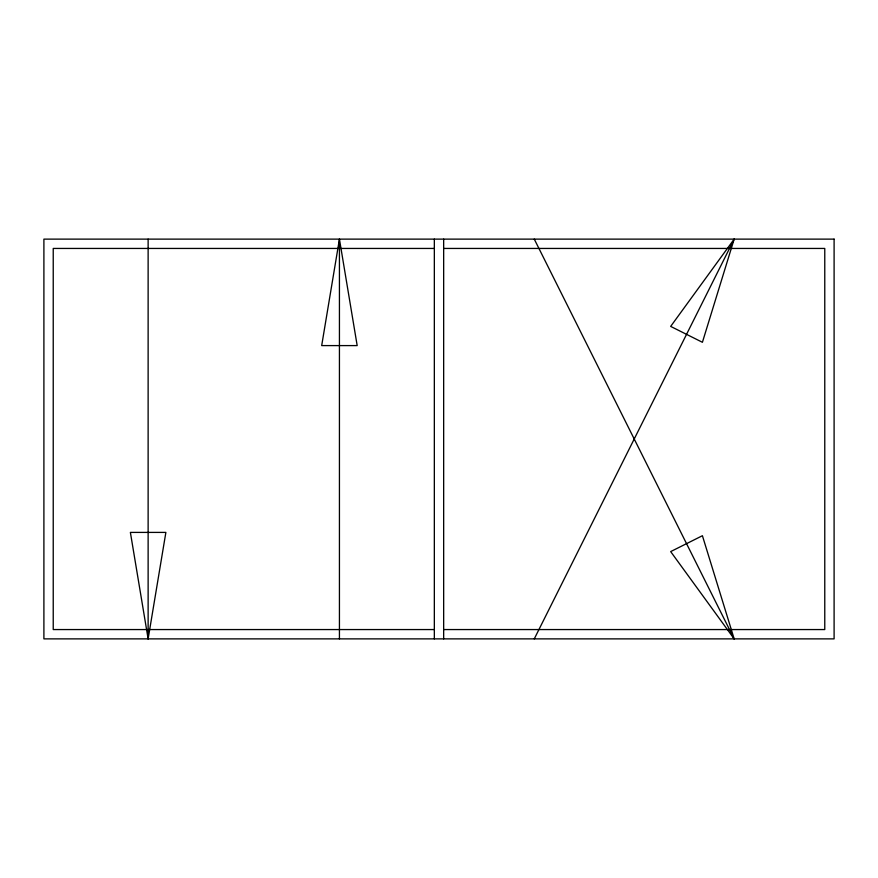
<?xml version="1.0" encoding="UTF-8"?>
<svg xmlns="http://www.w3.org/2000/svg" width="878" height="878" viewBox="0 0 878 878"><rect width="100%" height="100%" fill="white"/><g stroke="black" fill="none" stroke-linecap="round" stroke-linejoin="round"><path stroke-width="1.32" d="M148.13 638.877L165.876 532.408L130.383 532.408L148.13 638.877L148.13 239.123M339.435 239.123L321.688 345.592L357.181 345.592L339.435 239.123L339.435 638.877M734.162 239.123L702.411 342.288L670.671 326.407L734.162 239.123L534.274 638.877M434.336 248.441L53.229 248.441L53.229 629.559L434.336 629.559M443.664 248.441L824.771 248.441L824.771 629.559L443.664 629.559M734.162 638.877L670.671 551.593L702.411 535.712L734.162 638.877L534.274 239.123M443.664 239.123L443.664 638.877M434.336 239.123L434.336 638.877M834.1 239.123L43.9 239.123L43.9 638.877L834.1 638.877L834.1 239.123"/></g></svg>
